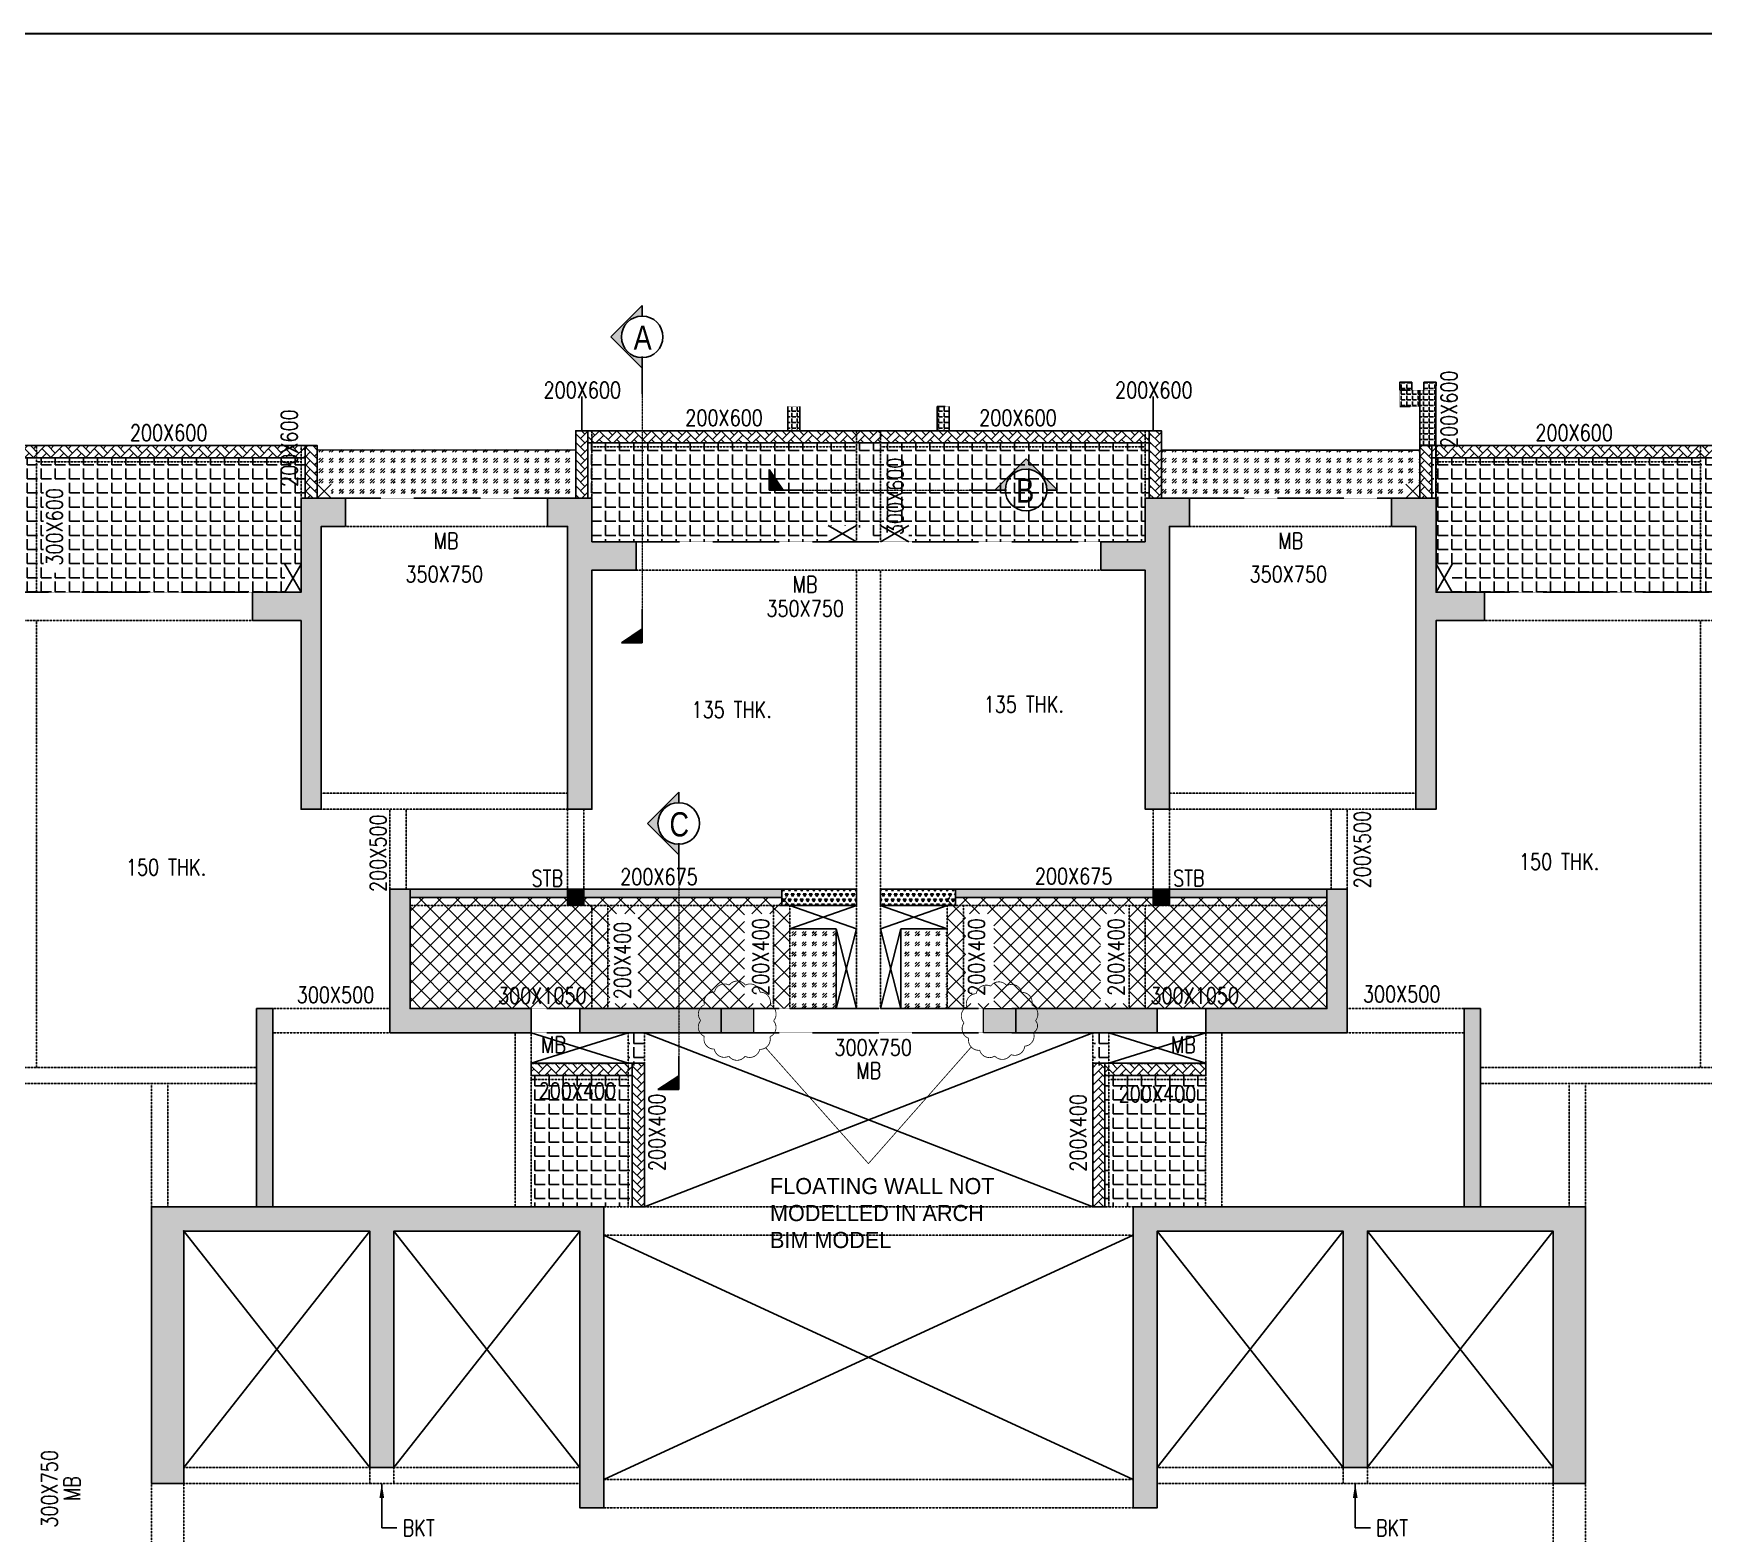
# Model space of a CAD drawing. Header units: millimetres. Extents: x 4277 to 218637, y 6776 to 49510.
# Drawn here: x 176335 to 197010, y 30947 to 49510 of the extents above; entities that cross this region are included whole.
import ezdxf
from ezdxf.enums import TextEntityAlignment as Align

# ---------------------------------------------------------------- set-up
doc = ezdxf.new("R2010")
doc.units = ezdxf.units.MM
doc.header["$PDMODE"] = 35
for name, pattern in [('DASHED2', [0.375, 0.25, -0.125]), ('DOT', [0.25, 0, -0.25]), ('HIDDEN', [0.375, 0.25, -0.125])]:
    doc.linetypes.add(name, pattern=pattern)
for name, color, linetype, lineweight in [('0. BIM ARCH 28.03.25', 7, 'Continuous', 0), ('BEAM SIZES', 3, 'Continuous', 0), ('Boundary', 40, 'Continuous', 30), ('FC', 4, 'Continuous', 0), ('Origin', 40, 'Continuous', 30), ('RC PARDI 100MM', 2, 'Continuous', 25), ('RC PARDI 150MM', 2, 'Continuous', 25), ('RC PARDI 200MM', 2, 'Continuous', 25)]:
    doc.layers.add(name, color=color, linetype=linetype, lineweight=lineweight)
for name, color, linetype in [('BEAM', 3, 'DASHED2'), ('BEAM NO', 3, 'Continuous'), ('COL', 6, 'Continuous'), ('col solid', 20, 'Continuous'), ('COVER', 2, 'Continuous'), ('CUT', 9, 'Continuous'), ('DIM.', 11, 'Continuous'), ('DOTED LINE', 7, 'DOT'), ('HAT', 30, 'Continuous'), ('S-Refr-Sect', 2, 'Continuous'), ('SLAB NO', 3, 'Continuous'), ('SYMBOL', 1, 'Continuous'), ('TEXT', 3, 'Continuous')]:
    doc.layers.add(name, color=color, linetype=linetype)
doc.styles.add('AR', font='GOTHIC.TTF')
doc.styles.add('Arial', font='arial.ttf')
doc.styles.add('romance', font='SIMPLEX.shx')
doc.styles.add('ROMANS', font='romans.shx', dxfattribs={"width": 1.2})
doc.dimstyles.new('100T', dxfattribs={"dimtxt": 200, "dimasz": 180, "dimexe": 50, "dimexo": 50, "dimgap": 75, "dimtad": 1, "dimdec": 0, "dimzin": 0, "dimdsep": 46, "dimtxsty": 'romance', "dimcen": 0.09, "dimdle": 150, "dimclrd": 11, "dimclre": 11, "dimclrt": 2, "dimadec": 0, "dimazin": 0, "dimtfac": 1, "dimtdec": 0, "dimtofl": 0, "dimtmove": 0, "dimatfit": 3, "dimfxl": 1, "dimtolj": 1, "dimtzin": 0, "dimarcsym": 0})
doc.dimstyles.new('25T', dxfattribs={"dimscale": 0.25, "dimtxt": 200, "dimasz": 180, "dimexe": 50, "dimexo": 50, "dimgap": 75, "dimtad": 1, "dimdec": 0, "dimzin": 0, "dimdsep": 46, "dimtxsty": 'romance', "dimcen": 0.09, "dimdle": 150, "dimclrd": 11, "dimclre": 11, "dimclrt": 2, "dimadec": 0, "dimazin": 0, "dimtfac": 1, "dimtdec": 0, "dimtofl": 0, "dimtmove": 0, "dimatfit": 3, "dimfxl": 1, "dimtolj": 1, "dimtzin": 0, "dimarcsym": 0})
pattern_1 = [(0, (220087.9, -120499.32), (0, 174.625), [127, -47.625]), (90, (220087.9, -120499.32), (-174.625, 1e-14), [127, -47.625])]
pattern_2 = [(45, (220087.9, -120499.32), (-112.2532, 112.2532), []), (135, (220087.9, -120499.32), (-112.2532, -112.2532), [])]
pattern_3 = [(45, (223137.03, -120599.35), (0, 107.763073), [228.6, -76.2]), (135, (223190.91, -120545.47), (1e-14, 107.763073), [228.6, -76.2])]
pattern_4 = [(45, (234187.865, -120596.86), (0, 107.763073), [228.6, -76.2]), (135, (234241.75, -120542.976), (1e-14, 107.763073), [228.6, -76.2])]
pattern_5 = [(180, (355987.674, 208691.166), (-75, -75), [75, -75]), (180, (355987.674, 208663.04), (-75, -75), [75, -75]), (180, (355987.674, 208634.916), (-75, -75), [75, -75]), (270, (355978.3, 208625.54), (75, -75), [75, -75]), (270, (355950.174, 208625.54), (75, -75), [75, -75]), (270, (355922.05, 208625.54), (75, -75), [75, -75])]
pattern_6 = [(60, (16458.024, -130953.257), (-37.5, 64.951905), [37.5, -37.5]), (120, (16458.024, -130953.257), (-75, 4e-08), [37.5, -37.5]), (360, (16439.274, -130920.78), (37.5, 64.951905), [37.5, -37.5])]
pattern_7 = [(45, (233162.87, -119367.52), (0, 107.763073), [228.6, -76.2]), (135, (233216.75, -119313.64), (1e-14, 107.763073), [228.6, -76.2])]
pattern_8 = [(45, (220087.895, -120499.32), (127.27922, 0), [75, -105]), (45, (220119.715, -120499.32), (127.27922, 0), [30, -150]), (45, (220087.895, -120467.5), (127.27922, 0), [30, -150])]
pattern_9 = [(0, (220087.895, -120499.316), (0, 69.85), [50.8, -19.05]), (90, (220087.895, -120499.316), (-69.85, 4e-15), [50.8, -19.05])]

# ---------------------------------------------------------------- blocks, each defined once
blk = doc.blocks.new('A-SEC-REF-ARROW')
at = {"layer": 'S-Refr-Sect'}
h = blk.add_hatch(color=11, dxfattribs=at)
edge = h.paths.add_edge_path()
edge.add_line((0, 904), (0, 600))
edge.add_arc((0, 0), 600, 90, 180)
edge.add_arc((0, 0), 600, 180, 270)
edge.add_line((0, -600), (0, -904))
edge.add_line((0, -904), (-904, 0))
edge.add_line((-904, 0), (0, 904))
at = {"layer": 'S-Refr-Sect', "color": 11, "linetype": 'Continuous', "ltscale": 100}
for p, q in [((-904, 0), (0, 904)), ((0, 904), (0, 600)), ((0, -904), (-904, 0)), ((0, -600), (0, -904))]:
    blk.add_line(p, q, dxfattribs=at)
at = {"layer": 'S-Refr-Sect', "color": 2, "linetype": 'Continuous'}
blk.add_circle((0, 0), 600, dxfattribs=at)
blk = doc.blocks.new('SECTION')
at = {"layer": 'SYMBOL', "color": 2, "linetype": 'Continuous'}
blk.add_line((1582547, -157327), (1583086, -157327), dxfattribs=at)
at = {"layer": 'SYMBOL', "ltscale": 800, "xscale": -0.500000000299394, "yscale": 0.5000000005322244, "zscale": 0.5, "rotation": 89.96648996946367}
blk.add_blockref('A-SEC-REF-ARROW', (1583371, -157327), dxfattribs=at)
at = {"layer": 'SYMBOL', "color": 1, "linetype": 'Continuous', "style": 'Arial', "width": 0.8}
blk.add_attdef('1', text='', height=350, dxfattribs=at).set_placement((1583359, -157334), align=Align.MIDDLE)
blk = doc.blocks.new('SEC-END')
at = {"linetype": 'Continuous'}
for p, q in [((-300, 0), (0, 200)), ((0, 0), (-300, 0))]:
    blk.add_line(p, q, dxfattribs=at)
blk.add_solid([(-300, 0), (0, 0), (-300, 0), (0, 200)], dxfattribs=at)
blk = doc.blocks.new('SEC-T1')
at = {"layer": 'S-Refr-Sect', "linetype": 'Continuous'}
blk.add_line((0, 4.84), (0, 0), dxfattribs=at)
at = {"layer": 'S-Refr-Sect', "extrusion": (0, 0, -1), "xscale": 0.009999999999998, "yscale": 0.009999999999998, "zscale": -0.01, "rotation": 180}
blk.add_blockref('SEC-END', (0, 4.84), dxfattribs=at)

msp = doc.modelspace()

# ---------------------------------------------------------------- hatches: boundary and pattern name
at = {"layer": 'col solid'}
h = msp.add_hatch(color=256, dxfattribs=at)
h.dxf.hatch_style = 1
h.paths.add_polyline_path([(179048, 42594), (179648, 42594), (179648, 43759), (180198, 43759), (180198, 43409), (179898, 43409), (179898, 39909), (179648, 39909), (179648, 42244), (179048, 42244)])
h = msp.add_hatch(color=256, dxfattribs=at)
h.dxf.hatch_style = 1
h.paths.add_polyline_path([(182948, 39909), (183248, 39909), (183248, 42869), (183798, 42869), (183798, 43219), (183248, 43219), (183248, 43759), (182698, 43759), (182698, 43409), (182947, 43409)])
h = msp.add_hatch(color=256, dxfattribs=at)
h.dxf.hatch_style = 1
h.paths.add_polyline_path([(190398, 39909), (190098, 39909), (190097, 42869), (189547, 42869), (189547, 43219), (190097, 43219), (190097, 43759), (190647, 43759), (190647, 43409), (190398, 43409)])
h = msp.add_hatch(color=256, dxfattribs=at)
h.dxf.hatch_style = 1
h.paths.add_polyline_path([(194298, 42594), (193698, 42594), (193698, 43759), (193148, 43759), (193148, 43409), (193448, 43409), (193448, 39909), (193698, 39909), (193698, 42244), (194298, 42244)])
h = msp.add_hatch(color=256, dxfattribs=at)
h.dxf.hatch_style = 1
h.paths.add_polyline_path([(180998, 38919), (180748, 38919), (180748, 37144), (182498, 37144), (182498, 37444), (180998, 37444)])
h = msp.add_hatch(color=256, dxfattribs=at)
h.dxf.hatch_style = 1
h.paths.add_polyline_path([(192348, 38919), (192598, 38919), (192598, 37144), (190848, 37144), (190848, 37444), (192348, 37444)])
h = msp.add_hatch(color=256, dxfattribs=at)
h.dxf.hatch_style = 1
h.paths.add_polyline_path([(179298, 34991), (179298, 37444), (179098, 37444), (179098, 34991)])
h = msp.add_hatch(color=256, dxfattribs=at)
h.dxf.hatch_style = 1
h.paths.add_polyline_path([(183098, 37444), (184848, 37444), (184848, 37144), (183098, 37144)])
h = msp.add_hatch(color=256, dxfattribs=at)
h.dxf.hatch_style = 1
h.paths.add_polyline_path([(190248, 37444), (188498, 37444), (188498, 37144), (190248, 37144)])
h = msp.add_hatch(color=256, dxfattribs=at)
h.dxf.hatch_style = 1
h.paths.add_polyline_path([(194048, 34991), (194048, 37444), (194248, 37444), (194248, 34991)])
h = msp.add_hatch(color=256, dxfattribs=at)
h.dxf.hatch_style = 1
h.paths.add_polyline_path([(177798, 34991), (177798, 31566), (178198, 31566), (178198, 34691), (180498, 34691), (180498, 31766), (180798, 31766), (180798, 34691), (183098, 34691), (183098, 31266), (183398, 31266), (183398, 34991)])
h = msp.add_hatch(color=256, dxfattribs=at)
h.dxf.hatch_style = 1
h.paths.add_polyline_path([(195548, 34991), (195548, 31566), (195148, 31566), (195148, 34691), (192848, 34691), (192848, 31766), (192548, 31766), (192548, 34691), (190248, 34691), (190248, 31266), (189948, 31266), (189948, 34991)])
at = {"layer": 'FC'}
h = msp.add_hatch(color=256, dxfattribs=at)
h.dxf.hatch_style = 1
h.paths.add_polyline_path([(182948, 38919), (183148, 38919), (183148, 38719), (182948, 38719)])
h = msp.add_hatch(color=256, dxfattribs=at)
h.dxf.hatch_style = 1
h.paths.add_polyline_path([(190198, 38919), (190398, 38919), (190398, 38719), (190198, 38719)])
h = msp.add_hatch(color=6, dxfattribs=at)
h.dxf.hatch_style = 1
h.paths.add_polyline_path([(184848, 37444), (185248, 37444), (185248, 37144), (184848, 37144)])
h = msp.add_hatch(color=6, dxfattribs=at)
h.dxf.hatch_style = 1
h.paths.add_polyline_path([(188098, 37444), (188498, 37444), (188498, 37144), (188098, 37144)])
at = {"layer": 'HAT'}
h = msp.add_hatch(dxfattribs=at)
h.set_pattern_fill('ANGLE', color=256, scale=10)
h.set_pattern_definition(pattern_9)
h.paths.add_polyline_path([(193247, 45094), (193397, 45094), (193397, 45194), (193247, 45194)])
h = msp.add_hatch(dxfattribs=at)
h.set_pattern_fill('ANGLE', color=256, scale=10)
h.set_pattern_definition(pattern_9)
h.paths.add_polyline_path([(193247, 44894), (193497, 44894), (193497, 45094), (193247, 45094)])
h = msp.add_hatch(dxfattribs=at)
h.set_pattern_fill('ANGLE', color=256, scale=10)
h.set_pattern_definition(pattern_9)
h.paths.add_polyline_path([(193497, 45094), (193698, 45094), (193698, 44409), (193498, 44409)])
h = msp.add_hatch(dxfattribs=at)
h.set_pattern_fill('ANGLE', color=256, scale=10)
h.set_pattern_definition(pattern_9)
h.paths.add_polyline_path([(193547, 45194), (193697, 45194), (193697, 45094), (193547, 45094)])
h = msp.add_hatch(dxfattribs=at)
h.set_pattern_fill('ANGLE', color=256, scale=10)
h.set_pattern_definition(pattern_9)
h.paths.add_polyline_path([(185673, 44894), (185823, 44894), (185823, 44594), (185673, 44594)])
h = msp.add_hatch(dxfattribs=at)
h.set_pattern_fill('ANGLE', color=256, scale=10)
h.set_pattern_definition(pattern_9)
h.paths.add_polyline_path([(187673, 44894), (187523, 44894), (187523, 44594), (187673, 44594)])
h = msp.add_hatch(dxfattribs=at)
h.set_pattern_fill('ANGLE', color=256, scale=25)
h.set_pattern_definition(pattern_1)
h.paths.add_polyline_path([(176462, 43959), (176742, 43959), (176742, 42836), (176462, 42836)], flags=16)
h.paths.add_polyline_path([(176073, 44259), (179698, 44259), (179698, 43759), (179648, 43759), (179648, 42944), (179448, 42944), (179448, 42594), (176073, 42594)])
h = msp.add_hatch(dxfattribs=at)
h.set_pattern_fill('GOST_GLASS', color=256, scale=15)
h.set_pattern_definition(pattern_8)
edge = h.paths.add_edge_path()
edge.add_line((183048, 44359), (179848, 44359))
edge.add_line((179848, 44359), (179848, 43934))
edge.add_line((179848, 43934), (180023, 43934))
edge.add_line((180023, 43934), (180023, 43759))
edge.add_line((180023, 43759), (183048, 43759))
edge.add_line((183048, 43759), (183048, 44359))
h = msp.add_hatch(dxfattribs=at)
h.set_pattern_fill('ANGLE', color=256, scale=25)
h.set_pattern_definition(pattern_1)
h.paths.add_polyline_path([(183198, 44444), (186823, 44444), (186823, 43219), (186523, 43419), (186173, 43419), (186173, 43219), (183248, 43219), (183248, 43759), (183198, 43759)])
h = msp.add_hatch(dxfattribs=at)
h.set_pattern_fill('ANGLE', color=256, scale=25)
h.set_pattern_definition(pattern_1)
h.paths.add_polyline_path([(190148, 44444), (186823, 44444), (186823, 43419), (187173, 43419), (187173, 43219), (190097, 43219), (190097, 43759), (190148, 43759)])
h = msp.add_hatch(dxfattribs=at)
h.set_pattern_fill('GOST_GLASS', color=256, scale=15)
h.set_pattern_definition(pattern_8)
edge = h.paths.add_edge_path()
edge.add_line((190298, 44354), (193498, 44354))
edge.add_line((193498, 44354), (193498, 43934))
edge.add_line((193498, 43934), (193323, 43934))
edge.add_line((193323, 43934), (193323, 43759))
edge.add_line((193323, 43759), (190298, 43759))
edge.add_line((190298, 43759), (190298, 44359))
h = msp.add_hatch(dxfattribs=at)
h.set_pattern_fill('ANGLE', color=256, scale=25)
h.set_pattern_definition(pattern_1)
h.paths.add_polyline_path([(197273, 44259), (193648, 44259), (193648, 43759), (193698, 43759), (193698, 42944), (193898, 42944), (193898, 42594), (197273, 42594)])
at = {"layer": 'HAT', "linetype": 'ByBlock'}
h = msp.add_hatch(dxfattribs=at)
h.set_pattern_fill('ANSI37', color=256, scale=50)
h.set_pattern_definition(pattern_2)
h.paths.add_polyline_path([(185488, 38614), (185488, 37508), (185136, 37508), (185136, 38614)])
h.paths.add_polyline_path([(183471, 38614), (183822, 38614), (183822, 37508), (183471, 37508)])
h.paths.add_polyline_path([(180998, 38819), (185698, 38819), (185698, 37444), (180998, 37444)])
h = msp.add_hatch(dxfattribs=at)
h.set_pattern_fill('ANSI37', color=256, scale=50)
h.set_pattern_definition(pattern_2)
h.paths.add_polyline_path([(189898, 37508), (189546, 37508), (189546, 38614), (189898, 38614)])
h.paths.add_polyline_path([(188224, 38614), (188224, 37508), (187872, 37508), (187872, 38614)])
h.paths.add_polyline_path([(187648, 38819), (192348, 38819), (192348, 37444), (187648, 37444)])
at = {"layer": 'HAT'}
h = msp.add_hatch(dxfattribs=at)
h.set_pattern_fill('GOST_GLASS', color=256, scale=15)
h.set_pattern_definition(pattern_8)
h.paths.add_polyline_path([(185698, 38431), (186273, 38431), (186273, 37444), (185698, 37444)])
h = msp.add_hatch(dxfattribs=at)
h.set_pattern_fill('GOST_GLASS', color=256, scale=15)
h.set_pattern_definition(pattern_8)
h.paths.add_polyline_path([(187648, 38431), (187073, 38431), (187073, 37444), (187648, 37444)])
h = msp.add_hatch(dxfattribs=at)
h.set_pattern_fill('ANGLE', color=256, scale=25)
h.set_pattern_definition(pattern_1)
h.paths.add_polyline_path([(183698, 36741), (183898, 36741), (183898, 37144), (183698, 37144)])
h = msp.add_hatch(dxfattribs=at)
h.set_pattern_fill('ANGLE', color=256, scale=25)
h.set_pattern_definition(pattern_1)
h.paths.add_polyline_path([(189448, 36741), (189648, 36741), (189648, 37144), (189448, 37144)])
h = msp.add_hatch(dxfattribs=at)
h.set_pattern_fill('ANGLE', color=256, scale=25)
h.set_pattern_definition(pattern_1)
h.paths.add_polyline_path([(182499, 34991), (183748, 34991), (183747, 36616), (182498, 36616)])
h = msp.add_hatch(dxfattribs=at)
h.set_pattern_fill('ANGLE', color=256, scale=25)
h.set_pattern_definition(pattern_1)
h.paths.add_polyline_path([(190846, 34991), (189598, 34991), (189598, 36616), (190847, 36616)])
at = {"layer": 'RC PARDI 100MM'}
h = msp.add_hatch(dxfattribs=at)
h.set_pattern_fill('EARTH', color=30, scale=300, angle=180)
h.set_pattern_definition(pattern_5)
h.paths.add_polyline_path([(185598, 38819), (180998, 38819), (180998, 38919), (185598, 38919)])
h = msp.add_hatch(dxfattribs=at)
h.set_pattern_fill('EARTH', color=30, scale=300, angle=180)
h.set_pattern_definition(pattern_5)
h.paths.add_polyline_path([(187748, 38819), (192348, 38819), (192348, 38919), (187748, 38919)])
at = {"layer": 'RC PARDI 150MM'}
h = msp.add_hatch(dxfattribs=at)
h.set_pattern_fill('AR-HBONE', color=30, scale=0.75)
h.set_pattern_definition(pattern_4)
h.paths.add_polyline_path([(183198, 43759), (183048, 43759), (183048, 44594), (183198, 44594)])
h = msp.add_hatch(dxfattribs=at)
h.set_pattern_fill('AR-HBONE', color=30, scale=0.75)
h.set_pattern_definition([(45, (220087.895, -120499.316), (0, 107.763073), [228.6, -76.2]), (135, (220141.78, -120445.435), (1e-14, 107.763073), [228.6, -76.2])])
h.paths.add_polyline_path([(183198, 44594), (190148, 44594), (190148, 44444), (183198, 44444)])
h = msp.add_hatch(dxfattribs=at)
h.set_pattern_fill('AR-HBONE', color=30, scale=0.75)
h.set_pattern_definition(pattern_4)
h.paths.add_polyline_path([(190148, 43759), (190298, 43759), (190298, 44594), (190148, 44594)])
h = msp.add_hatch(dxfattribs=at)
h.set_pattern_fill('AR-HBONE', color=30, scale=0.75)
h.set_pattern_definition([(45, (220087.895, -120399.316), (0, 107.763073), [228.6, -76.2]), (135, (220141.78, -120345.435), (1e-14, 107.763073), [228.6, -76.2])])
h.paths.add_polyline_path([(172447, 44409), (179698, 44409), (179698, 44259), (172447, 44259)])
h = msp.add_hatch(dxfattribs=at)
h.set_pattern_fill('AR-HBONE', color=30, scale=0.75)
h.set_pattern_definition(pattern_3)
h.paths.add_polyline_path([(179698, 43759), (179848, 43759), (179848, 44409), (179698, 44409)])
h = msp.add_hatch(dxfattribs=at)
h.set_pattern_fill('AR-HBONE', color=30, scale=0.75)
h.set_pattern_definition(pattern_3)
h.paths.add_polyline_path([(193648, 43759), (193498, 43759), (193498, 44409), (193648, 44409)])
h = msp.add_hatch(dxfattribs=at)
h.set_pattern_fill('AR-HBONE', color=30, scale=0.75)
h.set_pattern_definition([(45, (220087.895, -120399.316), (0, 107.763073), [228.6, -76.2]), (135, (220141.78, -120345.435), (1e-14, 107.763073), [228.6, -76.2])])
h.paths.add_polyline_path([(200898, 44409), (193648, 44409), (193648, 44259), (200898, 44259)])
h = msp.add_hatch(dxfattribs=at)
h.set_pattern_fill('AR-HBONE', color=30, scale=0.75)
h.set_pattern_definition([(45, (220087.895, -120474.315), (0, 107.763073), [228.6, -76.2]), (135, (220141.78, -120420.43), (1e-14, 107.763073), [228.6, -76.2])])
h.paths.add_polyline_path([(182498, 36616), (183747, 36616), (183748, 36766), (182498, 36766)])
h = msp.add_hatch(dxfattribs=at)
h.set_pattern_fill('AR-HBONE', color=30, scale=0.75)
h.set_pattern_definition(pattern_7)
h.paths.add_polyline_path([(183748, 36766), (183898, 36766), (183898, 34991), (183748, 34991)])
h = msp.add_hatch(dxfattribs=at)
h.set_pattern_fill('AR-HBONE', color=30, scale=0.75)
h.set_pattern_definition(pattern_7)
h.paths.add_polyline_path([(189598, 36766), (189448, 36766), (189448, 34991), (189598, 34991)])
h = msp.add_hatch(dxfattribs=at)
h.set_pattern_fill('AR-HBONE', color=30, scale=0.75)
h.set_pattern_definition([(45, (220087.895, -120474.315), (0, 107.763073), [228.6, -76.2]), (135, (220141.78, -120420.43), (1e-14, 107.763073), [228.6, -76.2])])
h.paths.add_polyline_path([(190848, 36616), (189598, 36616), (189598, 36766), (190847, 36766)])
at = {"layer": 'RC PARDI 200MM'}
h = msp.add_hatch(dxfattribs=at)
h.set_pattern_fill('TRIANG', color=30, scale=200, angle=360)
h.set_pattern_definition(pattern_6)
h.paths.add_polyline_path([(185598, 38919), (186523, 38919), (186523, 38719), (185598, 38719)])
h = msp.add_hatch(dxfattribs=at)
h.set_pattern_fill('TRIANG', color=30, scale=200, angle=360)
h.set_pattern_definition(pattern_6)
h.paths.add_polyline_path([(187748, 38919), (186823, 38919), (186823, 38719), (187748, 38719)])

# ---------------------------------------------------------------- linework, layer by layer
at = {"layer": '0. BIM ARCH 28.03.25', "linetype": 'ByBlock', "lineweight": -2, "const_width": 10, "elevation": 0}
for points in [[(185499, 37294, 0.5), (185455, 37489, 0.5), (185330, 37646, 0.5), (185149, 37734, 0.5), (184948, 37734, 0.5), (184767, 37648, 0.5), (184642, 37491, 0.5), (184596, 37296, 0.5), (184640, 37100, 0.5), (184764, 36942, 0.5), (184944, 36854, 0.5), (185145, 36853, 0.5), (185326, 36939, 0.5), (185453, 37095, 0.5), (185499, 37290, 0.5)], [(188740, 37294, 0.5), (188695, 37489, 0.5), (188568, 37644, 0.5), (188385, 37727, 0.5), (188185, 37721, 0.5), (188007, 37628, 0.5), (187890, 37465, 0.5), (187856, 37267, 0.5), (187913, 37075, 0.5), (188049, 36928, 0.5), (188236, 36856, 0.5), (188436, 36874, 0.5), (188607, 36978, 0.5), (188715, 37147, 0.5)]]:
    msp.add_lwpolyline(points, format="xyb", close=True, dxfattribs=at)
msp.add_lwpolyline([(185400, 36959), (186672, 35525), (187944, 36967)], dxfattribs=at)
at = {"layer": 'BEAM'}
for p, q in [((193497, 45094, 0), (193248, 45094, 0)), ((193248, 45094, 0), (193248, 44894, 0)), ((193497, 43759, 0), (193497, 45094, 0)), ((193698, 45094, 0), (193497, 45094, 0)), ((193697, 43759, 0), (193697, 45094, 0)), ((193497, 44894, 0), (193248, 44894, 0))]:
    msp.add_line(p, q, dxfattribs=at)
at = {"layer": 'BEAM', "ltscale": 10}
for p, q in [((183048, 43761, 0), (183048, 44594, 0)), ((183048, 44594, 0), (183248, 44594, 0)), ((183248, 43759, 0), (183248, 44594, 0)), ((183248, 44594, 0), (186523, 44594, 0)), ((186523, 43219, 0), (186523, 44594, 0)), ((186523, 44594, 0), (186823, 44594, 0)), ((186823, 43219, 0), (186823, 44594, 0)), ((190098, 44594, 0), (186823, 44594, 0)), ((190098, 43759, 0), (190098, 44594, 0)), ((190298, 44594, 0), (190098, 44594, 0)), ((190298, 43761, 0), (190298, 44594, 0)), ((176373, 44409, 0), (176073, 44409, 0)), ((176373, 42594, 0), (176373, 44409, 0)), ((176373, 44409, 0), (179648, 44409, 0)), ((179648, 43759, 0), (179648, 44409, 0)), ((179848, 44409, 0), (179648, 44409, 0)), ((179848, 43759, 0), (179848, 44409, 0)), ((183248, 44394, 0), (186523, 44394, 0)), ((190098, 44394, 0), (186823, 44394, 0)), ((193498, 43759, 0), (193498, 44409, 0)), ((193498, 44409, 0), (193698, 44409, 0)), ((196973, 44409, 0), (193698, 44409, 0)), ((193698, 43759, 0), (193698, 44409, 0)), ((196973, 42594, 0), (196973, 44409, 0)), ((196973, 44409, 0), (197273, 44409, 0)), ((176373, 44209, 0), (179648, 44209, 0)), ((196973, 44209, 0), (193698, 44209, 0)), ((180998, 38719, 0), (186523, 38719, 0)), ((185698, 37444, 0), (185698, 38719, 0)), ((186523, 37444, 0), (186523, 38719, 0)), ((186823, 37444, 0), (186823, 38719, 0)), ((192348, 38719, 0), (186823, 38719, 0)), ((187648, 37444, 0), (187648, 38719, 0)), ((182498, 37144, 0), (182498, 36565, 0)), ((183698, 36566, 0), (183698, 37144, 0)), ((183898, 34991, 0), (183898, 37144, 0)), ((189448, 34991, 0), (189448, 37144, 0)), ((189648, 36566, 0), (189648, 37144, 0)), ((190848, 37144, 0), (190847, 36565, 0)), ((183698, 36766, 0), (182498, 36765, 0)), ((189648, 36766, 0), (190847, 36765, 0)), ((183698, 36566, 0), (182498, 36565, 0)), ((182498, 36565, 0), (182499, 34991, 0)), ((189648, 36566, 0), (190847, 36565, 0)), ((190847, 36565, 0), (190846, 34993, 0)), ((183398, 34991, 0), (189948, 34991, 0)), ((183398, 34641, 0), (189948, 34641, 0)), ((178198, 31766, 0), (180498, 31766, 0)), ((180798, 31766, 0), (183098, 31766, 0)), ((192547, 31766, 0), (190247, 31766, 0)), ((195147, 31766, 0), (192847, 31766, 0)), ((183398, 31616, 0), (189948, 31616, 0))]:
    msp.add_line(p, q, dxfattribs=at)
at = {"layer": 'BEAM', "color": 4}
for p, q in [((180198, 43759, 0), (182697, 43759, 0)), ((193148, 43759, 0), (190648, 43759, 0)), ((183798, 43219, 0), (189547, 43219, 0)), ((173098, 42594, 0), (179048, 42594, 0)), ((200247, 42594, 0), (194298, 42594, 0)), ((182498, 37444, 0), (183098, 37444, 0)), ((184773, 37444, 0), (188573, 37444, 0)), ((190848, 37444, 0), (190098, 37444, 0)), ((182498, 37144, 0), (183098, 37144, 0)), ((184773, 37144, 0), (188573, 37144, 0)), ((190848, 37144, 0), (190098, 37144, 0))]:
    msp.add_line(p, q, dxfattribs=at)
at = {"layer": 'BEAM', "color": 4, "linetype": 'HIDDEN', "ltscale": 10}
for p, q in [((180198, 43409, 0), (182697, 43409, 0)), ((193148, 43409, 0), (190648, 43409, 0)), ((183798, 42869, 0), (189547, 42869, 0)), ((173098, 42244, 0), (179048, 42244, 0)), ((200247, 42244, 0), (194298, 42244, 0)), ((177798, 28269, 0), (177798, 31566, 0)), ((178198, 29766, 0), (178198, 31566, 0)), ((195147, 29766, 0), (195147, 31566, 0)), ((195548, 28269, 0), (195547, 31566, 0))]:
    msp.add_line(p, q, dxfattribs=at)
at = {"layer": 'BEAM', "linetype": 'HIDDEN', "ltscale": 10}
for p, q in [((186523, 38719, 0), (186523, 42869, 0)), ((186823, 38719, 0), (186823, 42869, 0)), ((176373, 36716, 0), (176373, 42244, 0)), ((196973, 36716, 0), (196973, 42244, 0)), ((179898, 40109, 0), (182948, 40109, 0)), ((179898, 39909, 0), (182948, 39909, 0)), ((180748, 38919, 0), (180748, 39909, 0)), ((180948, 38919, 0), (180948, 39909, 0)), ((182948, 39909, 0), (182948, 38919, 0)), ((183148, 39909, 0), (183148, 38919, 0)), ((190198, 39909, 0), (190198, 38919, 0)), ((193448, 40109, 0), (190398, 40109, 0)), ((193448, 39909, 0), (190398, 39909, 0)), ((190398, 39909, 0), (190398, 38919, 0)), ((192398, 38919, 0), (192398, 39909, 0)), ((192598, 38919, 0), (192598, 39909, 0)), ((180998, 38919, 0), (186523, 38919, 0)), ((192348, 38919, 0), (186823, 38919, 0)), ((183248, 37444, 0), (183248, 38719, 0)), ((183448, 37444, 0), (183448, 38719, 0)), ((185498, 37444, 0), (185498, 38719, 0)), ((187848, 37444, 0), (187848, 38719, 0)), ((189898, 37444, 0), (189898, 38719, 0)), ((190098, 37444, 0), (190098, 38719, 0)), ((179298, 37444, 0), (180748, 37444, 0)), ((194048, 37444, 0), (192598, 37444, 0)), ((179298, 37144, 0), (180748, 37144, 0)), ((182298, 37144, 0), (182299, 34993, 0)), ((191048, 37144, 0), (191046, 34993, 0)), ((194048, 37144, 0), (192598, 37144, 0)), ((179098, 36716, 0), (174849, 36716, 0)), ((194248, 36716, 0), (198496, 36716, 0)), ((179098, 36516, 0), (174849, 36516, 0)), ((177798, 34991, 0), (177798, 36516, 0)), ((177998, 34991, 0), (177998, 36516, 0)), ((183698, 34991, 0), (183698, 36566, 0)), ((189648, 34991, 0), (189648, 36566, 0)), ((194248, 36516, 0), (198496, 36516, 0)), ((195348, 34991, 0), (195348, 36516, 0)), ((195548, 34991, 0), (195548, 36516, 0)), ((178198, 31566, 0), (180498, 31566, 0)), ((180798, 31566, 0), (183098, 31566, 0)), ((192547, 31566, 0), (190247, 31566, 0)), ((195147, 31566, 0), (192847, 31566, 0)), ((183398, 31266, 0), (189948, 31266, 0))]:
    msp.add_line(p, q, dxfattribs=at)
at = {"layer": 'BEAM', "elevation": 0}
for points in [[(185673, 44894), (185823, 44894), (185823, 44594), (185673, 44594)], [(187673, 44894), (187523, 44894), (187523, 44594), (187673, 44594)]]:
    msp.add_lwpolyline(points, close=True, dxfattribs=at)
at = {"layer": 'BEAM', "ltscale": 10, "elevation": 0}
for points in [[(180498, 31766), (180498, 31566), (180798, 31566), (180798, 31766)], [(192548, 31766), (192548, 31566), (192848, 31566), (192848, 31766)]]:
    msp.add_lwpolyline(points, dxfattribs=at)
at = {"layer": 'Boundary'}
msp.add_lwpolyline([(157124, 49510), (218637, 49510), (218637, 6776), (157124, 6776)], close=True, dxfattribs=at)
at = {"layer": 'COL', "elevation": 0}
for points in [[(179048, 42594), (179648, 42594), (179648, 43759), (180198, 43759), (180198, 43409), (179898, 43409), (179898, 39909), (179648, 39909), (179648, 42244), (179048, 42244)], [(182948, 39909), (183248, 39909), (183248, 42869), (183798, 42869), (183798, 43219), (183248, 43219), (183248, 43759), (182698, 43759), (182698, 43409), (182947, 43409)], [(190398, 39909), (190098, 39909), (190097, 42869), (189547, 42869), (189547, 43219), (190097, 43219), (190097, 43759), (190647, 43759), (190647, 43409), (190398, 43409)], [(194298, 42594), (193698, 42594), (193698, 43759), (193148, 43759), (193148, 43409), (193448, 43409), (193448, 39909), (193698, 39909), (193698, 42244), (194298, 42244)], [(180998, 38919), (180748, 38919), (180748, 37144), (182498, 37144), (182498, 37444), (180998, 37444)], [(192348, 38919), (192598, 38919), (192598, 37144), (190848, 37144), (190848, 37444), (192348, 37444)], [(179298, 34991), (179298, 37444), (179098, 37444), (179098, 34991)], [(183098, 37444), (184848, 37444), (184848, 37144), (183098, 37144)], [(190248, 37444), (188498, 37444), (188498, 37144), (190248, 37144)], [(194048, 34991), (194048, 37444), (194248, 37444), (194248, 34991)], [(177798, 34991), (177798, 31566), (178198, 31566), (178198, 34691), (180498, 34691), (180498, 31766), (180798, 31766), (180798, 34691), (183098, 34691), (183098, 31266), (183398, 31266), (183398, 34991)], [(195548, 34991), (195548, 31566), (195148, 31566), (195148, 34691), (192848, 34691), (192848, 31766), (192548, 31766), (192548, 34691), (190248, 34691), (190248, 31266), (189948, 31266), (189948, 34991)]]:
    msp.add_lwpolyline(points, close=True, dxfattribs=at)
at = {"layer": 'COVER'}
for p, q in [((193498, 44459, 0), (193498, 44409, 0)), ((179848, 44354, 0), (183048, 44359, 0)), ((193498, 44354, 0), (190298, 44354, 0)), ((186273, 38431, 0), (185698, 38431, 0)), ((186273, 38431, 0), (186273, 37444, 0)), ((186823, 38431, 0), (186823, 38431, 0)), ((187073, 38431, 0), (187648, 38431, 0)), ((187073, 38431, 0), (187073, 37444, 0)), ((186273, 37444, 0), (185698, 37444, 0)), ((186823, 37444, 0), (187648, 37444, 0))]:
    msp.add_line(p, q, dxfattribs=at)
at = {"layer": 'COVER', "elevation": 0}
for points in [[(193397, 45094), (193398, 45194), (193248, 45194), (193248, 45094)], [(193697, 45094), (193698, 45194), (193548, 45194), (193548, 45094)]]:
    msp.add_lwpolyline(points, dxfattribs=at)
for points in [[(183198, 43759), (183048, 43759), (183048, 44594), (183198, 44594)], [(183198, 44594), (190148, 44594), (190148, 44444), (183198, 44444)], [(190148, 43759), (190298, 43759), (190298, 44594), (190148, 44594)], [(172447, 44409), (179698, 44409), (179698, 44259), (172447, 44259)], [(179698, 43759), (179848, 43759), (179848, 44409), (179698, 44409)], [(193648, 43759), (193498, 43759), (193498, 44409), (193648, 44409)], [(200898, 44409), (193648, 44409), (193648, 44259), (200898, 44259)], [(182498, 36616), (183747, 36616), (183748, 36766), (182498, 36766)], [(183748, 36766), (183898, 36766), (183898, 34991), (183748, 34991)], [(189598, 36766), (189448, 36766), (189448, 34991), (189598, 34991)], [(190848, 36616), (189598, 36616), (189598, 36766), (190847, 36766)]]:
    msp.add_lwpolyline(points, close=True, dxfattribs=at)
at = {"layer": 'COVER', "const_width": 0.1, "elevation": 0}
for points in [[(180023, 43934), (179848, 43934), (179848, 43759), (180023, 43759)], [(193323, 43934), (193498, 43934), (193498, 43759), (193323, 43759)], [(186173, 43419), (186173, 43219), (186523, 43219), (186523, 43419)], [(186823, 43419), (186823, 43219), (187173, 43219), (187173, 43419)], [(179448, 42944), (179648, 42944), (179648, 42594), (179448, 42594)], [(193898, 42944), (193698, 42944), (193698, 42594), (193898, 42594)]]:
    msp.add_lwpolyline(points, close=True, dxfattribs=at)
at = {"layer": 'CUT'}
for p, q in [((180023, 43934, 0), (179848, 43759, 0)), ((179848, 43934, 0), (180023, 43759, 0)), ((193323, 43934, 0), (193498, 43759, 0)), ((193498, 43934, 0), (193323, 43759, 0)), ((186173, 43219, 0), (186523, 43419, 0)), ((186173, 43419, 0), (186523, 43219, 0)), ((186823, 43219, 0), (187173, 43419, 0)), ((186823, 43419, 0), (187173, 43219, 0)), ((179448, 42944, 0), (179648, 42594, 0)), ((179448, 42594, 0), (179648, 42944, 0)), ((193898, 42944, 0), (193698, 42594, 0)), ((193898, 42594, 0), (193698, 42944, 0)), ((185698, 38431, 0), (186523, 38719, 0)), ((186523, 38431, 0), (185698, 38719, 0)), ((187648, 38431, 0), (186823, 38719, 0)), ((186823, 38431, 0), (187648, 38719, 0)), ((186273, 37444, 0), (186523, 38431, 0)), ((186273, 38431, 0), (186523, 37444, 0)), ((187073, 37444, 0), (186823, 38431, 0)), ((187073, 38430, 0), (186823, 37444, 0)), ((182498, 36766, 0), (183698, 37144, 0)), ((183698, 36766, 0), (182498, 37144, 0)), ((183898, 34991, 0), (189448, 37144, 0)), ((189448, 34991, 0), (183898, 37144, 0)), ((190848, 36766, 0), (189648, 37144, 0)), ((189648, 36766, 0), (190848, 37144, 0)), ((178198, 31766, 0), (180498, 34691, 0)), ((178198, 34691, 0), (180498, 31766, 0)), ((180798, 31766, 0), (183098, 34691, 0)), ((180798, 34691, 0), (183098, 31766, 0)), ((183398, 34641, 0), (189948, 31616, 0)), ((183398, 31616, 0), (189948, 34641, 0)), ((190247, 31766, 0), (192548, 34691, 0)), ((190248, 34691, 0), (192547, 31766, 0)), ((192847, 31766, 0), (195148, 34691, 0)), ((192848, 34691, 0), (195147, 31766, 0))]:
    msp.add_line(p, q, dxfattribs=at)
at = {"layer": 'DOTED LINE', "color": 1, "linetype": 'DOT', "lineweight": 9, "ltscale": 0.005}
for p, q in [((183871, 45046, 0), (183871, 42385, 0)), ((185859, 43858, 0), (187917, 43858, 0)), ((184323, 39025, 0), (184323, 36856, 0))]:
    msp.add_line(p, q, dxfattribs=at)
at = {"layer": 'FC', "elevation": 0}
for points in [[(182948, 38919), (183148, 38919), (183148, 38719), (182948, 38719)], [(190198, 38919), (190398, 38919), (190398, 38719), (190198, 38719)]]:
    msp.add_lwpolyline(points, close=True, dxfattribs=at)
at = {"layer": 'FC', "color": 6, "elevation": 0}
for points in [[(184848, 37444), (185248, 37444), (185248, 37144), (184848, 37144)], [(188098, 37444), (188498, 37444), (188498, 37144), (188098, 37144)]]:
    msp.add_lwpolyline(points, close=True, dxfattribs=at)
at = {"layer": 'Origin'}
msp.add_point((178198, 34691, 0), dxfattribs=at)
at = {"layer": 'RC PARDI 200MM', "elevation": 0}
for points in [[(185598, 38819), (180998, 38819), (180998, 38919), (185598, 38919)], [(185598, 38919), (186523, 38919), (186523, 38719), (185598, 38719)], [(187748, 38919), (186823, 38919), (186823, 38719), (187748, 38719)], [(187748, 38819), (192348, 38819), (192348, 38919), (187748, 38919)]]:
    msp.add_lwpolyline(points, close=True, dxfattribs=at)

# ---------------------------------------------------------------- block references
at = {"layer": 'S-Refr-Sect'}
ref = msp.add_blockref('SECTION', (49813, -1311499, 0), dxfattribs=dict(at, xscale=0.8571428571271091, yscale=0.8571428571271091, zscale=0.8571428571271091, rotation=90.03350279126674))
ref.add_attrib('1', 'A', dxfattribs={"layer": 'SYMBOL', "color": 1, "linetype": 'Continuous', "height": 300, "style": 'Arial', "width": 0.8}).set_placement((183877, 45745, 0), align=Align.MIDDLE)
ref = msp.add_blockref('SECTION', (-1168630, 177918, 0), dxfattribs=dict(at, xscale=0.8571428571271091, yscale=0.8571428571271091, zscale=0.8571428571271091, rotation=0.0335027912667568))
ref.add_attrib('1', 'B', dxfattribs={"layer": 'SYMBOL', "color": 1, "linetype": 'Continuous', "height": 300, "style": 'Arial', "width": 0.8}).set_placement((188613, 43854, 0), align=Align.MIDDLE)
at = {"layer": 'S-Refr-Sect', "xscale": -85.71428571594944}
for p, yscale, zscale, rotation in [((185859, 43858, 0), 85.71428571594944, 85.71428571594944, 89.99999280962498), ((183871, 42385, 0), 85.71428571362048, 85.71428571428571, 179.999992809625), ((184323, 36856, 0), 85.71428571362048, 85.71428571428571, 179.999992809625)]:
    msp.add_blockref('SEC-T1', p, dxfattribs=dict(at, yscale=yscale, zscale=zscale, rotation=rotation))
at = {"layer": 'S-Refr-Sect'}
ref = msp.add_blockref('SECTION', (50265, -1317520, 0), dxfattribs=dict(at, xscale=0.8571428571271091, yscale=0.8571428571271091, zscale=0.8571428571271091, rotation=90.03350279126674))
ref.add_attrib('1', 'C', dxfattribs={"layer": 'SYMBOL', "color": 1, "linetype": 'Continuous', "height": 300, "style": 'Arial', "width": 0.8}).set_placement((184330, 39723, 0), align=Align.MIDDLE)

# ---------------------------------------------------------------- texts
at = {"layer": '0. BIM ARCH 28.03.25', "linetype": 'ByBlock', "lineweight": -2, "insert": (185454, 35347, 0), "char_height": 200, "width": 2843.34, "attachment_point": 1, "style": 'AR'}
msp.add_mtext('FLOATING WALL NOT MODELLED IN ARCH BIM MODEL', dxfattribs=at)
at = {"layer": 'BEAM NO', "style": 'ROMANS', "width": 0.8}
for s, p in [('MB', (181445, 43071, 0)), ('MB', (191900, 43071, 0)), ('MB', (185889, 42532, 0)), ('MB', (182774, 36836, 0)), ('MB', (190572, 36836, 0)), ('MB', (186677, 36516, 0)), ('BKT', (181105, 30857, 0)), ('BKT', (193154, 30857, 0))]:
    msp.add_text(s, height=200, dxfattribs=at).set_placement(p, align=Align.BOTTOM_CENTER)
msp.add_text('MB', height=200, rotation=90, dxfattribs=at).set_placement((176973, 31504, 0), align=Align.BOTTOM_CENTER)
at = {"layer": 'BEAM SIZES', "style": 'ROMANS', "width": 0.8}
for s, p in [('200X600', (194019, 44859, 0)), ('200X600', (179663, 44378, 0)), ('300X600', (187163, 43781, 0)), ('300X600', (176756, 43404, 0)), ('200X500', (180762, 39366, 0)), ('200X500', (192945, 39410)), ('200X400', (183786, 38038)), ('200X400', (185498, 38081, 0)), ('200X400', (188169, 38081, 0)), ('200X400', (189898, 38081, 0)), ('200X400', (184214, 35912)), ('200X400', (189428, 35905, 0)), ('300X750', (176694, 31500, 0))]:
    msp.add_text(s, height=200, rotation=90, dxfattribs=at).set_placement(p, align=Align.BOTTOM_CENTER)
for s, p in [('200X600', (183130, 44937, 0)), ('200X600', (190205, 44937, 0)), ('200X600', (178010, 44409, 0)), ('200X600', (184885, 44594, 0)), ('200X600', (188523, 44594, 0)), ('200X600', (195408, 44409, 0)), ('350X750', (181421, 42658, 0)), ('350X750', (191870, 42658, 0)), ('350X750', (185889, 42233, 0)), ('200X675', (184079, 38915, 0)), ('200X675', (189212, 38921, 0)), ('300X500', (180075, 37453, 0)), ('300X1050', (182635, 37444, 0)), ('300X1050', (190711, 37444, 0)), ('300X500', (193273, 37463, 0)), ('300X750', (186731, 36802, 0)), ('200X400', (183069, 36265)), ('200X400', (190250, 36227, 0))]:
    msp.add_text(s, height=200, dxfattribs=at).set_placement(p, align=Align.BOTTOM_CENTER)
at = {"layer": 'SLAB NO', "style": 'ROMANS', "width": 0.8}
for s, p in [('135 THK.', (184979, 40981)), ('135 THK.', (188596, 41047)), ('150 THK.', (177978, 39032)), ('150 THK.', (195222, 39102))]:
    msp.add_text(s, height=200, dxfattribs=at).set_placement(p, align=Align.BOTTOM_CENTER)
at = {"layer": 'TEXT', "style": 'ROMANS', "width": 0.8}
for p in [(182697, 38895, 0), (190638, 38896, 0)]:
    msp.add_text('STB', height=200, dxfattribs=at).set_placement(p, align=Align.BOTTOM_CENTER)

# ---------------------------------------------------------------- leaders
at = {"layer": 'BEAM NO'}
for points in [[(180648, 31566, 0), (180648, 31019, 0), (180835, 31019, 0)], [(192698, 31566, 0), (192698, 31019, 0), (192885, 31019, 0)]]:
    msp.add_leader(points, dimstyle='100T', override={"dimgap": 75, "dimtad": 0}, dxfattribs=at)
at = {"layer": 'DIM.', "ltscale": 10}
for points in [[(183123, 44594, 0), (183123, 45017, 0)], [(190198, 44594, 0), (190198, 45017, 0)]]:
    msp.add_leader(points, dimstyle='25T', dxfattribs=at)

doc.saveas('drawing.dxf')
